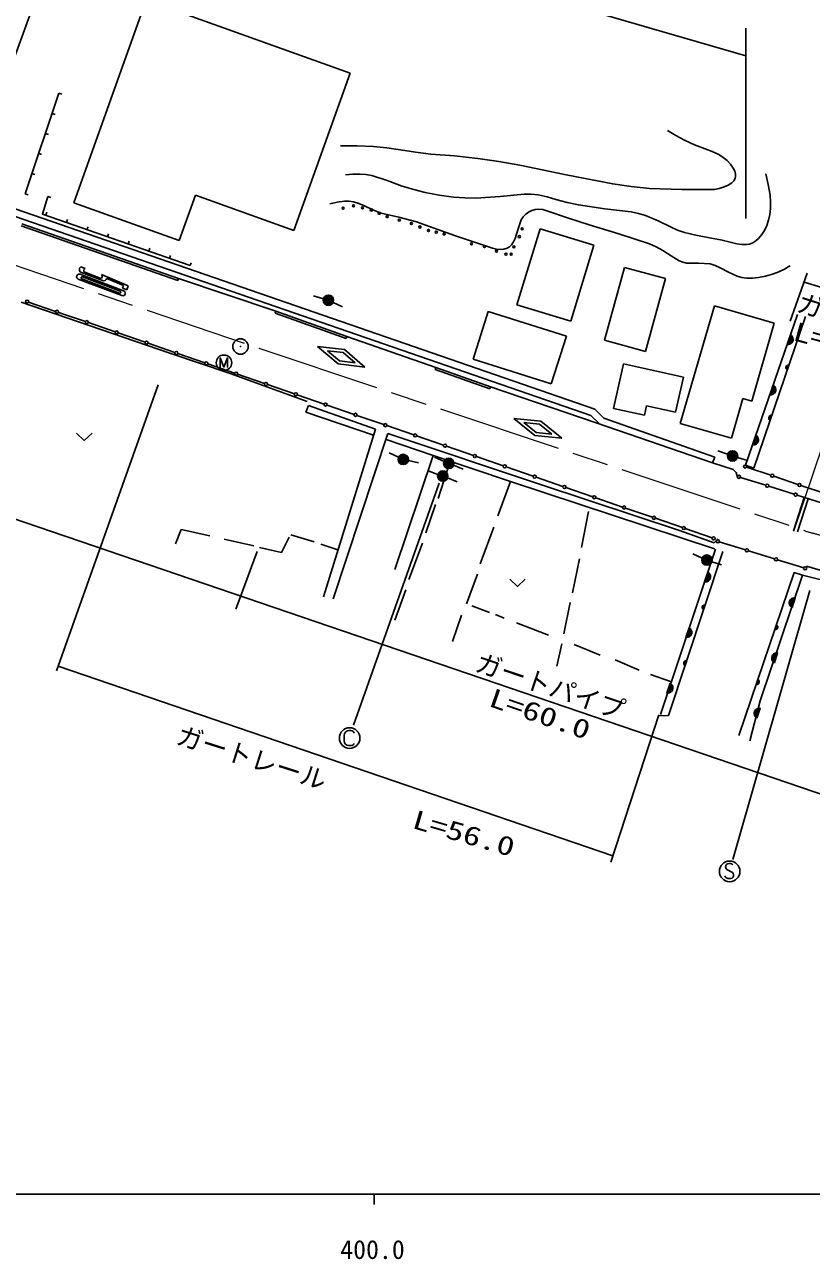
# Model space of a CAD drawing. Units: millimetres, scale not verified. Extents: x 40000 to 680000, y 20000 to 380000.
# Drawn here: x 434232 to 510248, y 198715 to 317999 of the extents above; entities that cross this region are included whole.
import ezdxf
from ezdxf.enums import TextEntityAlignment as Align

# ---------------------------------------------------------------- set-up
doc = ezdxf.new("R2010")
doc.units = ezdxf.units.MM
doc.header["$LTSCALE"] = 1000
doc.linetypes.add('CHAIN', pattern=[18.5, 12, -1.5, 3.5, -1.5])
for name, color, linetype, lineweight in [('M-BGD', 7, 'Continuous', 25), ('M-BMK', 2, 'CHAIN', 13), ('M-TTL-BAND', 7, 'Continuous', 25)]:
    doc.layers.add(name, color=color, linetype=linetype, lineweight=lineweight)
doc.styles.add('ＭＳ ゴシック', font='')
doc.styles.get('ＭＳ ゴシック').set_extended_font_data('MS Gothic')

# ---------------------------------------------------------------- blocks, each defined once
blk = doc.blocks.new('BUHIN143')
at = {"color": 7, "linetype": 'Continuous', "lineweight": 25}
for radius in [498, 440, 382, 322, 265, 195, 135, 77.5, 15]:
    blk.add_circle((0, 0), radius, dxfattribs=at)
blk = doc.blocks.new('BUHIN144')
at = {"color": 7, "linetype": 'Continuous', "lineweight": 25}
blk.add_lwpolyline([(-786, 268), (41, -350), (704, 440)], dxfattribs=at)
blk = doc.blocks.new('BUHIN148')
at = {"color": 7, "linetype": 'Continuous', "lineweight": 25}
blk.add_line((0, 0), (293, -63), dxfattribs=at)
blk = doc.blocks.new('BUHIN149')
at = {"color": 7, "linetype": 'Continuous', "lineweight": 25}
blk.add_line((0, 0), (66, 293), dxfattribs=at)
blk = doc.blocks.new('BUHIN151')
at = {"color": 7, "linetype": 'Continuous', "lineweight": 25}
blk.add_circle((0, 0), 149, dxfattribs=at)
blk = doc.blocks.new('BUHIN152')
at = {"color": 7, "linetype": 'Continuous', "lineweight": 25}
blk.add_circle((0, 0), 149, dxfattribs=at)
blk = doc.blocks.new('BUHIN153')
at = {"color": 7, "linetype": 'Continuous', "lineweight": 25}
blk.add_circle((0, 0), 149, dxfattribs=at)
blk = doc.blocks.new('BUHIN154')
at = {"color": 7, "linetype": 'Continuous', "lineweight": 25}
blk.add_circle((0, 0), 149, dxfattribs=at)
blk = doc.blocks.new('BUHIN159')
at = {"color": 7, "linetype": 'Continuous', "lineweight": 25}
for p, q in [((164, 450), (-42, -477)), ((24, -466), (220, 412)), ((273, 362), (94, -441)), ((165, -411), (323, 299)), ((371, 227), (239, -363)), ((326, -262), (407, 101))]:
    blk.add_line(p, q, dxfattribs=at)
blk.add_lwpolyline([(109, 488), (212, 424), (295, 347), (381, 228), (416, 107), (427, -16), (393, -167), (331, -273), (248, -368), (120, -439), (12, -476), (-109, -488)], close=True, dxfattribs=at)
blk = doc.blocks.new('BUHIN160')
at = {"color": 7, "linetype": 'Continuous', "lineweight": 25}
for p, q in [((-163, 130), (-203, -52)), ((-185, -114), (-120, 181)), ((-83, 205), (-161, -150)), ((-136, -182), (-48, 220)), ((-13, 233), (-109, -207)), ((-81, -225), (20, 239))]:
    blk.add_line(p, q, dxfattribs=at)
blk.add_lwpolyline([(-53, -244), (-105, -212), (-147, -174), (-190, -115), (-208, -55), (-213, 7), (-197, 83), (-166, 136), (-125, 183), (-61, 219), (-7, 238), (53, 244)], close=True, dxfattribs=at)
blk = doc.blocks.new('BUHIN161')
at = {"color": 7, "linetype": 'Continuous', "lineweight": 25}
for p, q in [((-332, 254), (-404, -111)), ((-365, -236), (-248, 357)), ((-175, 407), (-316, -307)), ((-264, -368), (-104, 439)), ((-35, 466), (-210, -417)), ((-153, -454), (31, 478))]:
    blk.add_line(p, q, dxfattribs=at)
blk.add_lwpolyline([(-97, -491), (-202, -429), (-286, -354), (-375, -237), (-413, -117), (-427, 5), (-397, 157), (-337, 265), (-257, 362), (-130, 436), (-23, 476), (97, 491)], close=True, dxfattribs=at)
blk = doc.blocks.new('BUHIN162')
at = {"color": 7, "linetype": 'Continuous', "lineweight": 25}
for p, q in [((81, 226), (-20, -239)), ((13, -233), (109, 207)), ((135, 182), (48, -220)), ((84, -205), (161, 151)), ((185, 115), (121, -181)), ((164, -130), (203, 52))]:
    blk.add_line(p, q, dxfattribs=at)
blk.add_lwpolyline([(53, 244), (105, 213), (146, 174), (190, 115), (208, 55), (213, -7), (197, -82), (166, -136), (125, -183), (61, -219), (7, -238), (-53, -244)], close=True, dxfattribs=at)
blk = doc.blocks.new('BUHIN163')
at = {"color": 7, "linetype": 'Continuous', "lineweight": 25}
for p, q in [((162, 451), (-40, -477)), ((27, -466), (218, 413)), ((271, 363), (96, -440)), ((167, -410), (321, 301)), ((370, 229), (241, -362)), ((327, -260), (406, 104))]:
    blk.add_line(p, q, dxfattribs=at)
blk.add_lwpolyline([(106, 489), (210, 425), (293, 348), (380, 230), (415, 109), (427, -13), (394, -165), (332, -272), (250, -367), (122, -438), (14, -476), (-106, -489)], close=True, dxfattribs=at)
blk = doc.blocks.new('BUHIN164')
at = {"color": 7, "linetype": 'Continuous', "lineweight": 25}
for p, q in [((-164, 129), (-203, -53)), ((-184, -116), (-122, 180)), ((-85, 204), (-160, -152)), ((-134, -182), (-49, 220)), ((-15, 233), (-108, -207)), ((-80, -226), (18, 239))]:
    blk.add_line(p, q, dxfattribs=at)
blk.add_lwpolyline([(-52, -245), (-104, -213), (-145, -175), (-189, -116), (-207, -56), (-213, 5), (-198, 81), (-167, 135), (-126, 182), (-62, 219), (-9, 238), (52, 245)], close=True, dxfattribs=at)
blk = doc.blocks.new('BUHIN202')
at = {"color": 7, "linetype": 'Continuous', "lineweight": 25}
blk.add_circle((0, 0), 99.5, dxfattribs=at)
blk = doc.blocks.new('BUHIN203')
at = {"color": 7, "linetype": 'Continuous', "lineweight": 25}
blk.add_circle((0, 0), 99.5, dxfattribs=at)
blk = doc.blocks.new('BUHIN204')
at = {"color": 7, "linetype": 'Continuous', "lineweight": 25}
blk.add_circle((0, 0), 99.5, dxfattribs=at)
blk = doc.blocks.new('BUHIN205')
at = {"color": 7, "linetype": 'Continuous', "lineweight": 25}
blk.add_circle((0, 0), 99.5, dxfattribs=at)
blk = doc.blocks.new('BUHIN206')
at = {"color": 7, "linetype": 'Continuous', "lineweight": 25}
blk.add_circle((0, 0), 99.5, dxfattribs=at)
blk = doc.blocks.new('BUHIN207')
at = {"color": 7, "linetype": 'Continuous', "lineweight": 25}
blk.add_circle((0, 0), 99.5, dxfattribs=at)
blk = doc.blocks.new('BUHIN208')
at = {"color": 7, "linetype": 'Continuous', "lineweight": 25}
blk.add_circle((0, 0), 99.5, dxfattribs=at)
blk = doc.blocks.new('BUHIN194')
at = {"color": 7, "linetype": 'Continuous', "lineweight": 25}
blk.add_circle((0, 0), 99.5, dxfattribs=at)
blk = doc.blocks.new('BUHIN269')
at = {"color": 7, "linetype": 'Continuous', "lineweight": 25}
blk.add_lwpolyline([(383, 522), (333, 612), (256, 673), (155, 717), (37, 734), (-156, 712), (-307, 665), (-454, 537), (-532, 387), (-549, 184), (-494, -303), (-430, -507), (-342, -623), (-186, -711), (-3, -730), (186, -708), (329, -677), (398, -624), (460, -552), (482, -479)], dxfattribs=at)
blk.add_circle((0, 0), 995, dxfattribs=at)
blk = doc.blocks.new('BUHIN270')
at = {"color": 7, "linetype": 'Continuous', "lineweight": 25}
blk.add_lwpolyline([(235, 676), (174, 729), (95, 756), (-11, 764), (-165, 746), (-291, 697), (-391, 610), (-444, 493), (-436, 378), (-422, 304), (-371, 209), (-295, 163), (282, -89), (352, -171), (405, -291), (409, -411), (385, -510), (326, -607), (177, -669), (-52, -695), (-153, -692), (-252, -658), (-340, -592), (-423, -486)], dxfattribs=at)
blk.add_circle((0, 0), 995, dxfattribs=at)
blk = doc.blocks.new('BUHIN271')
at = {"color": 7, "linetype": 'Continuous', "lineweight": 25}
blk.add_lwpolyline([(-299, -494), (-402, 415), (47, -414), (295, 494), (398, -415)], dxfattribs=at)
blk.add_circle((0, 0), 746, dxfattribs=at)

msp = doc.modelspace()

# ---------------------------------------------------------------- linework, layer by layer
at = {"layer": 'M-BGD'}
for p, q in [((503916, 314986), (431398, 336066)), ((437924, 327657), (425938, 294887)), ((445964, 320359), (438979, 300779)), ((465672, 313328), (445964, 320359)), ((503916, 299289), (503916, 317667)), ((460247, 298122), (465672, 313328)), ((434281, 301668), (437543, 311369)), ((429535, 300763), (488940, 280229)), ((429848, 301395), (489316, 280840)), ((436457, 301401), (436744, 301314)), ((438979, 300779), (449169, 297143)), ((449169, 297143), (450729, 301517)), ((450729, 301517), (460247, 298122)), ((433890, 298570), (449030, 293272)), ((433956, 298759), (449096, 293461)), ((484035, 298270), (481796, 290929)), ((489238, 296682), (484035, 298270)), ((486999, 289342), (489238, 296682)), ((439590, 293889), (443795, 292287)), ((439662, 294610), (440083, 294450)), ((439708, 294058), (441764, 293275)), ((439746, 293455), (443390, 292066)), ((439817, 293642), (443461, 292253)), ((440041, 294091), (441537, 293522)), ((441652, 293852), (444242, 292758)), ((442161, 293475), (443771, 292795)), ((449030, 293272), (449096, 293461)), ((449096, 293461), (458505, 290310)), ((492198, 294544), (490277, 287520)), ((496151, 293463), (492198, 294544)), ((494229, 286439), (496151, 293463)), ((508213, 289342), (509852, 293995)), ((443617, 291820), (439412, 293422)), ((440494, 293009), (439599, 293350)), ((443774, 292793), (443679, 292545)), ((444100, 292385), (443679, 292545)), ((444242, 292758), (444100, 292385)), ((509546, 293126), (519341, 290153)), ((448252, 286271), (433887, 291196)), ((434615, 291199), (437215, 290302)), ((463100, 291516), (462141, 291802)), ((464034, 291167), (464945, 290755)), ((437499, 290204), (440100, 289307)), ((458438, 290121), (458505, 290310)), ((458438, 290121), (465308, 287671)), ((458505, 290310), (465376, 287859)), ((479036, 290286), (477575, 285683)), ((486582, 287891), (479036, 290286)), ((481796, 290929), (486999, 289342)), ((497578, 279479), (500877, 290840)), ((500877, 290840), (506672, 289157)), ((503883, 275439), (508910, 289997)), ((440383, 289210), (442984, 288312)), ((506672, 289157), (504488, 281633)), ((509676, 289799), (504695, 275163)), ((443268, 288215), (445868, 287318)), ((465308, 287671), (465376, 287859)), ((465376, 287859), (473950, 284875)), ((485122, 283288), (486582, 287891)), ((490277, 287520), (494229, 286439)), ((446152, 287220), (448753, 286323)), ((462533, 286917), (465124, 286602)), ((464523, 285227), (462533, 286917)), ((464648, 285514), (463490, 286498)), ((463490, 286498), (464999, 286315)), ((466157, 285331), (464999, 286315)), ((465124, 286602), (467114, 284912)), ((454077, 284301), (448252, 286271)), ((449036, 286225), (451637, 285328)), ((451920, 285230), (454521, 284333)), ((467114, 284912), (464523, 285227)), ((464648, 285514), (466157, 285331)), ((477575, 285683), (485122, 283288)), ((491140, 280919), (492100, 285228)), ((492100, 285228), (497882, 283940)), ((461514, 281591), (454077, 284301)), ((454805, 284235), (457405, 283338)), ((473884, 284686), (473950, 284875)), ((473884, 284686), (479182, 282832)), ((473950, 284875), (479248, 283021)), ((497882, 283940), (497126, 280547)), ((396604, 282759), (511943, 243413)), ((447118, 283210), (437315, 255556)), ((457689, 283240), (460290, 282343)), ((479248, 283021), (479182, 282832)), ((479248, 283021), (489461, 279536)), ((460573, 282245), (463174, 281348)), ((503635, 281880), (502521, 278044)), ((504488, 281633), (503635, 281880)), ((461655, 281203), (461401, 280573)), ((461401, 280573), (467941, 278331)), ((468125, 278923), (461655, 281203)), ((463457, 281251), (466058, 280353)), ((489316, 280840), (490197, 279987)), ((494113, 280257), (491140, 280919)), ((494317, 281173), (494113, 280257)), ((497126, 280547), (494317, 281173)), ((466342, 280256), (468942, 279359)), ((469226, 279261), (471827, 278364)), ((481501, 279951), (484099, 279699)), ((483531, 278310), (481501, 279951)), ((483649, 278600), (482467, 279556)), ((482467, 279556), (483980, 279409)), ((485162, 278453), (483980, 279409)), ((484099, 279699), (486128, 278058)), ((488940, 280229), (489764, 279431)), ((489461, 279536), (500700, 275662)), ((490197, 279987), (500911, 276224)), ((502521, 278044), (497578, 279479)), ((463093, 262715), (468125, 278923)), ((469341, 278495), (464048, 262526)), ((484160, 273556), (469341, 278495)), ((472110, 278266), (474711, 277369)), ((486128, 278058), (483531, 278310)), ((483649, 278600), (485162, 278453)), ((469151, 277923), (473716, 276364)), ((474995, 277271), (477595, 276374)), ((502165, 276494), (501221, 276823)), ((470368, 276208), (469465, 276637)), ((469997, 265373), (473716, 276364)), ((471309, 275887), (472285, 275672)), ((473716, 276364), (481179, 273880)), ((474755, 275811), (473837, 276209)), ((475344, 275822), (474192, 272234)), ((477879, 276276), (480480, 275379)), ((500911, 276224), (500700, 275662)), ((500700, 275662), (502699, 275034)), ((503117, 276187), (504075, 275902)), ((474162, 274554), (473216, 274879)), ((475679, 275430), (476610, 275065)), ((480763, 275281), (483364, 274384)), ((502699, 275034), (503000, 274734)), ((503000, 274734), (503156, 274182)), ((504695, 275163), (503883, 275439)), ((506336, 274468), (503997, 275261)), ((508959, 273580), (506620, 274372)), ((474285, 273705), (466014, 250315)), ((475101, 274210), (476033, 273847)), ((481179, 273880), (479964, 270553)), ((481179, 273880), (500892, 267346)), ((483647, 274286), (486248, 273389)), ((497502, 269115), (484160, 273556)), ((486532, 273291), (489132, 272394)), ((503402, 274266), (505854, 273498)), ((506140, 273408), (508591, 272640)), ((511582, 272691), (509243, 273483)), ((489416, 272297), (492017, 271400)), ((508530, 269109), (509562, 272313)), ((508877, 272550), (511329, 271781)), ((509943, 272190), (508911, 268986)), ((473943, 271628), (472986, 268915)), ((488720, 270953), (488049, 267493)), ((492300, 271302), (494901, 270405)), ((495184, 270307), (497785, 269410)), ((448797, 267832), (449339, 269234)), ((449339, 269234), (452132, 268619)), ((459051, 267017), (459779, 268480)), ((459962, 268716), (462196, 268041)), ((479574, 269446), (478262, 265913)), ((500848, 267931), (497502, 269115)), ((498069, 269312), (500669, 268415)), ((453502, 268290), (456360, 267664)), ((456935, 267483), (459051, 267017)), ((464506, 267269), (462850, 267808)), ((472667, 267916), (471354, 264383)), ((501001, 267314), (495682, 251354)), ((501212, 268310), (500848, 267931)), ((501359, 268033), (503887, 267254)), ((456714, 267113), (454651, 261541)), ((487841, 266394), (487183, 263113)), ((496446, 251251), (501714, 267102)), ((499703, 266470), (498786, 266869)), ((500636, 266114), (501585, 265799)), ((504173, 267165), (506701, 266387)), ((506987, 266298), (509515, 265520)), ((477978, 264914), (476914, 262059)), ((503257, 249336), (508581, 265063)), ((509392, 264822), (505291, 252661)), ((508581, 265063), (509392, 264822)), ((517231, 262801), (509392, 264822)), ((516573, 263686), (509770, 265671)), ((471071, 263384), (470007, 260452)), ((510115, 263334), (502661, 237354)), ((479163, 261207), (477449, 261846)), ((486935, 262186), (486335, 259153)), ((476453, 260952), (475566, 258391)), ((480554, 260675), (479734, 261030)), ((484837, 259007), (481768, 260214)), ((486131, 258195), (485672, 256019)), ((487344, 258126), (489842, 257097)), ((491305, 256636), (493598, 255642)), ((437480, 256020), (491072, 237706)), ((496730, 254498), (494705, 255216)), ((505291, 252661), (504296, 248820)), ((490869, 237085), (495513, 251325)), ((496446, 251251), (495536, 251215))]:
    msp.add_line(p, q, dxfattribs=at)
for points in [[(464764, 306309), (466347, 306304), (467934, 306238), (469243, 306098), (470555, 305897), (472005, 305671), (473474, 305503), (475756, 305320), (478031, 305077), (480048, 304787), (482067, 304435), (486558, 303498), (491063, 302620), (492825, 302369), (494606, 302177), (497730, 302090), (500884, 302064), (501358, 302161), (501843, 302322), (502219, 302498), (502560, 302725), (502752, 302913), (502883, 303124), (502936, 303329), (502930, 303548), (502847, 303842), (502698, 304138), (502424, 304519), (502103, 304863), (501719, 305182), (501313, 305442), (500663, 305755), (499980, 306018), (498975, 306399), (497989, 306838), (497163, 307282), (496356, 307776)], [(505842, 303582), (506081, 302553), (506258, 301520), (506311, 300876), (506303, 300228), (506238, 299661), (506113, 299102), (505942, 298605), (505713, 298125), (505458, 297720), (505155, 297351), (504887, 297109), (504585, 296917), (504285, 296806), (503959, 296750), (503520, 296750), (503063, 296812), (501644, 297166), (500256, 297451), (499097, 297662), (497978, 297928), (497313, 298159), (496643, 298457), (495438, 299037), (494220, 299556), (493541, 299769), (492845, 299925), (490287, 300224), (487738, 300583), (486644, 300820), (485559, 301116), (484710, 301362), (483847, 301549), (483180, 301617), (482507, 301625), (480172, 301402), (477827, 301239), (476756, 301262), (475681, 301346), (474300, 301541), (472927, 301795), (471822, 302071), (470718, 302409), (469251, 302948), (467770, 303427), (467207, 303523), (466634, 303560), (465943, 303547), (465238, 303502)], [(450220, 294719), (435944, 299704), (436457, 301401)], [(463722, 300690), (464434, 300847), (465148, 300942), (465576, 300941), (465996, 300879), (466528, 300717), (467062, 300490), (467862, 300109), (468689, 299783), (470404, 299396), (472111, 298949), (475759, 297643), (479427, 296395), (479828, 296302), (480236, 296270), (480546, 296305), (480852, 296402), (481088, 296540), (481287, 296726), (481484, 297012), (481635, 297341), (481904, 298278), (482215, 299140), (482401, 299420), (482648, 299679), (482932, 299886), (483256, 300045), (483577, 300137), (483898, 300168), (484300, 300129), (484703, 300029), (486771, 299301), (488771, 298658), (491655, 297787), (494597, 296835), (495265, 296541), (495910, 296190), (496696, 295651), (497494, 295175), (497837, 295043), (498196, 294969), (499338, 294958), (500484, 294885), (500962, 294731), (501434, 294515), (502247, 294077), (503088, 293693), (503519, 293579), (503973, 293523), (504555, 293519), (505151, 293576), (505836, 293700), (506499, 293881), (507116, 294123), (507711, 294422), (507956, 294556), (508200, 294693)]]:
    msp.add_lwpolyline(points, dxfattribs=at)
for centre, radius in [((482307, 298285), 99.5), ((482033, 297518), 99.5), ((479827, 296133), 99.5), ((480747, 295828), 99.5), ((481513, 296535), 99.5), ((455084, 286907), 746), ((455084, 286907), 22.5)]:
    msp.add_circle(centre, radius, dxfattribs=at)
for centre, radius, start, end in [((439501, 293655), 250, 69.14554, 249.14554), ((439814, 294339), 300, 154.36502, 249.34486), ((439781, 294390), 250, 118.31644, 161.79324), ((439781, 293548), 100, 69.14554, 249.14554), ((440093, 294232), 150, 149.54562, 249.94786), ((440242, 294196), 300, 122.07733, 158.03201), ((441590, 293662), 150, 249.14554, 339.14554), ((441433, 293647), 300, 352.52423, 43.04886), ((441872, 293555), 300, 248.89178, 344.53983), ((443426, 292160), 100, 249.14551, 69.14554), ((443706, 292053), 250, 249.14551, 69.14554)]:
    msp.add_arc(centre, radius, start, end, dxfattribs=at)
at = {"layer": 'M-BMK'}
for p, q in [((508546, 269081), (522524, 310343)), ((393524, 308332), (455433, 287216)), ((456858, 286736), (509683, 269094))]:
    msp.add_line(p, q, dxfattribs=at)
msp.add_arc((554411, 433544), 170446, 254.79201, 268.63869, dxfattribs=at)
at = {"layer": 'M-TTL-BAND'}
for p, q in [((40000, 205000), (579000, 205000)), ((468000, 205000), (468000, 204000))]:
    msp.add_line(p, q, dxfattribs=at)

# ---------------------------------------------------------------- block references
at = {"layer": 'M-BGD', "rotation": 353.5101}
for name, p in [('BUHIN148', (437543, 311369)), ('BUHIN148', (436891, 309429)), ('BUHIN148', (436238, 307489)), ('BUHIN148', (435586, 305548)), ('BUHIN148', (434934, 303608)), ('BUHIN148', (434281, 301668)), ('BUHIN202', (466014, 300493)), ('BUHIN149', (436264, 299592)), ('BUHIN202', (465002, 300276)), ('BUHIN203', (466874, 300295)), ('BUHIN203', (467733, 300097)), ('BUHIN204', (468500, 299777)), ('BUHIN204', (469268, 299456)), ('BUHIN149', (438258, 298896)), ('BUHIN149', (440252, 298200)), ('BUHIN205', (470434, 299121)), ('BUHIN205', (471600, 298786)), ('BUHIN206', (472429, 298450)), ('BUHIN206', (473258, 298114)), ('BUHIN149', (442245, 297504)), ('BUHIN149', (444239, 296807)), ('BUHIN207', (474010, 297947)), ('BUHIN207', (474762, 297780)), ('BUHIN149', (446233, 296111)), ('BUHIN208', (477402, 296834)), ('BUHIN208', (478660, 296560)), ('BUHIN194', (481238, 295829)), ('BUHIN149', (448226, 295415)), ('BUHIN149', (450220, 294719)), ('BUHIN151', (434473, 291248)), ('BUHIN143', (463579, 291373)), ('BUHIN151', (437357, 290253)), ('BUHIN151', (440241, 289258)), ('BUHIN151', (443126, 288264)), ('BUHIN159', (508072, 287571)), ('BUHIN151', (446010, 287269)), ('BUHIN151', (448894, 286274)), ('BUHIN151', (451779, 285279)), ('BUHIN271', (453489, 285339)), ('BUHIN160', (508003, 284883)), ('BUHIN151', (454663, 284284)), ('BUHIN151', (457547, 283289)), ('BUHIN159', (506396, 282718)), ('BUHIN151', (460431, 282294)), ('BUHIN151', (463316, 281299)), ('BUHIN151', (466200, 280305)), ('BUHIN151', (469084, 279310)), ('BUHIN160', (506349, 280023)), ('BUHIN144', (439993, 278184)), ('BUHIN151', (471968, 278315)), ('BUHIN159', (504721, 277865)), ('BUHIN151', (474853, 277320)), ('BUHIN143', (502638, 276330)), ('BUHIN143', (470820, 275994)), ('BUHIN143', (475213, 275612)), ('BUHIN151', (477737, 276325)), ('BUHIN143', (474635, 274392)), ('BUHIN151', (480621, 275330)), ('BUHIN151', (483506, 274335)), ('BUHIN153', (503259, 274311)), ('BUHIN154', (503855, 275309)), ('BUHIN154', (506478, 274420)), ('BUHIN151', (486390, 273340)), ('BUHIN153', (505997, 273453)), ('BUHIN154', (509101, 273532)), ('BUHIN151', (489274, 272346)), ('BUHIN153', (508734, 272595)), ('BUHIN151', (492158, 271351)), ('BUHIN151', (495043, 270356)), ('BUHIN151', (497927, 269361)), ('BUHIN151', (500811, 268366)), ('BUHIN152', (501216, 268077)), ('BUHIN152', (504030, 267210)), ('BUHIN143', (500161, 266271)), ('BUHIN152', (506844, 266343)), ('BUHIN163', (500090, 264631)), ('BUHIN152', (509658, 265476)), ('BUHIN144', (481859, 264086)), ('BUHIN161', (508542, 262155)), ('BUHIN164', (499919, 261702)), ('BUHIN162', (506796, 259791)), ('BUHIN163', (498269, 259264)), ('BUHIN164', (498132, 256324)), ('BUHIN161', (506844, 256821)), ('BUHIN163', (496447, 253898)), ('BUHIN162', (505002, 254490)), ('BUHIN161', (505145, 251487)), ('BUHIN269', (465635, 249074)), ('BUHIN270', (502359, 236195))]:
    msp.add_blockref(name, p, dxfattribs=at)

# ---------------------------------------------------------------- texts
at = {"layer": 'M-BGD', "style": 'ＭＳ ゴシック'}
for s, rotation, p in [('ガートレール', 342.4, (508554, 289830)), ('ガートパイプ', 341.4, (477453, 255091)), ('ガートレール', 342.4, (448582, 248040))]:
    msp.add_text(s, height=1833, rotation=rotation, dxfattribs=at).set_placement(p, align=Align.BOTTOM_LEFT)
at = {"layer": 'M-BGD', "style": 'ＭＳ ゴシック', "width": 1.35}
for s, rotation, p in [('L=9.0', 344.5, (508213, 287014)), ('L=60.0', 340.9, (478782, 251682)), ('L=56.0', 343.8, (471415, 239880))]:
    msp.add_text(s, height=1833, rotation=rotation, dxfattribs=at).set_placement(p, align=Align.BOTTOM_LEFT)
at = {"layer": 'M-TTL-BAND', "style": 'ＭＳ ゴシック'}
msp.add_text('400.0', height=1833, dxfattribs=at).set_placement((467844, 198195), align=Align.BOTTOM_CENTER)

doc.saveas('drawing.dxf')
